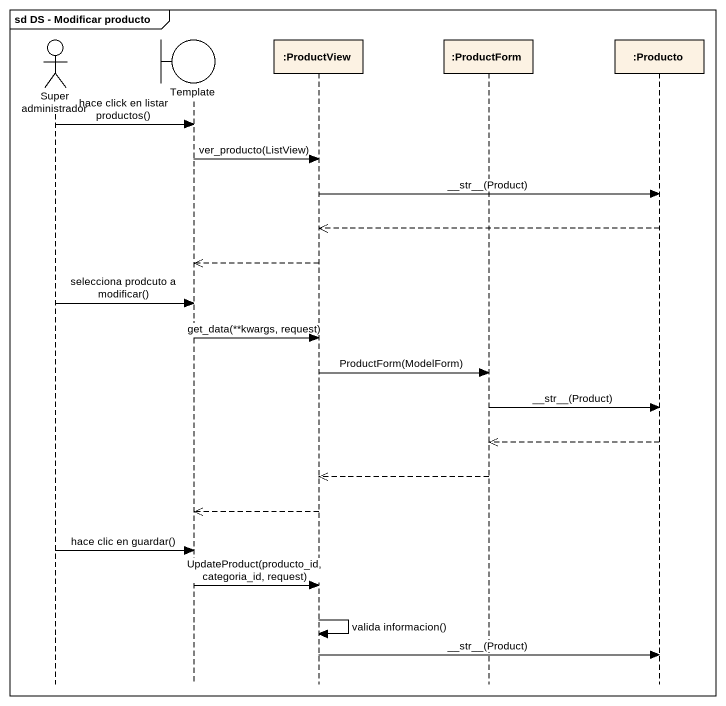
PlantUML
@startuml
mainframe sd DS - Modificar producto
hide footbox
actor "Super administrador" as Super_administrador
boundary Template
participant ":ProductView" as ProductView
participant ":ProductForm" as ProductForm
participant ":Producto" as Producto

Super_administrador -> Template : hace click en listar productos()
Template -> ProductView : ver_producto(ListView)
ProductView -> Producto : ~__str~__(Product)
Producto -->> ProductView
ProductView -->> Template
Super_administrador -> Template : selecciona prodcuto a modificar()
Template -> ProductView : get_data(**kwargs, request)
ProductView -> ProductForm : ProductForm(ModelForm)
ProductForm -> Producto : ~__str~__(Product)
Producto -->> ProductForm
ProductForm -->> ProductView
ProductView -->> Template
Super_administrador -> Template : hace clic en guardar()
Template -> ProductView : UpdateProduct(producto_id, categoria_id, request)
ProductView -> ProductView : valida informacion()
ProductView -> Producto : ~__str~__(Product)
@enduml
